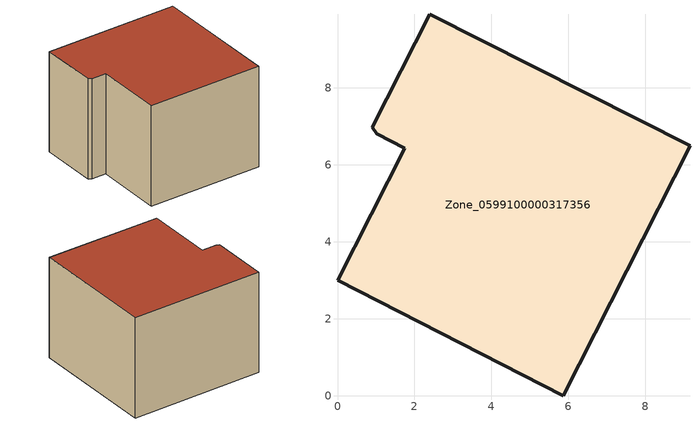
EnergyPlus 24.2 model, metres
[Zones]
Zone_0599100000317356
 floor ground (C_G): 1.75,6.43 1.01,6.8 0.91,6.97 2.39,9.91 9.16,6.49 5.87,0 0,2.99 z0
 wall outside (C_F): 0,2.99 5.87,0 9.16,6.49 2.39,9.91 0.91,6.97 1.01,6.8 1.75,6.43 0,2.99 z0:5.79
 roof outside (C_R): 1.01,6.8 1.75,6.43 0,2.99 5.87,0 9.16,6.49 2.39,9.91 0.91,6.97 z5.79
[BUILDING]
Pand.0599100000317356: North Axis=0; Terrain=City; Loads Convergence Tolerance Value=0.04; Temperature Convergence Tolerance Value=0.4; Solar Distribution=FullExterior; Maximum Number of Warmup Days=25; Minimum Number of Warmup Days=1
[Site:Location]
Rotterdam.The.Hague.AP_ZH_NLD Design_Conditions: Latitude=51.96; Longitude=4.45; Time Zone=1; Elevation=-4.5
[SITE:GROUNDTEMPERATURE:BUILDINGSURFACE]
18, 18, 18, 18, 18, 18, 18, 18, 18, 18, 18, 18
[MATERIAL] Thermal Absorptance=0.9; Solar Absorptance=0.7; Visible Absorptance=0.7
Name | Roughness | Thickness | Conductivity | Density | Specific Heat
G.TI.1975-1991 | MediumSmooth | 0.15 | 0.288461 | 540 | 1210
F.TI.1975-1991 | Rough | 0.3 | 0.230769 | 1920 | 840
R.TI.1975-1991 | MediumRough | 0.2 | 0.153846 | 1500 | 1000
[CONSTRUCTION]
C_G: G.TI.1975-1991
C_F: F.TI.1975-1991
C_R: R.TI.1975-1991
[ZONE]
Zone_0599100000317356: Type=1; Multiplier=1; Ceiling Height=Autocalculate; Volume=Autocalculate; Floor Area=autocalculate; Part of Total Floor Area=Yes
[ZONEINFILTRATION:DESIGNFLOWRATE]
Infil_Zone_0599100000317356: Zone or ZoneList or Space or SpaceList=Zone_0599100000317356; Schedule=AlwaysOn; Design Flow Rate Calculation Method=Flow/Area; Flow Rate per Floor Area=0.003; Constant Term Coefficient=1; Temperature Term Coefficient=0; Velocity Term Coefficient=0; Velocity Squared Term Coefficient=0
[HVACTEMPLATE:ZONE:IDEALLOADSAIRSYSTEM]
Zone_0599100000317356: Maximum Heating Supply Air Temperature=50; Minimum Cooling Supply Air Temperature=13; Maximum Heating Supply Air Humidity Ratio=0.0156; Minimum Cooling Supply Air Humidity Ratio=0.0077; Heating Limit=NoLimit; Cooling Limit=NoLimit; Dehumidification Control Type=ConstantSensibleHeatRatio; Cooling Sensible Heat Ratio=0.7; Dehumidification Setpoint=60; Humidification Control Type=None; Humidification Setpoint=30; Outdoor Air Method=None; Outdoor Air Flow Rate per Person=0.00944; Outdoor Air Flow Rate per Zone Floor Area=0; Outdoor Air Flow Rate per Zone=0; Demand Controlled Ventilation Type=None; Outdoor Air Economizer Type=NoEconomizer; Heat Recovery Type=None; Sensible Heat Recovery Effectiveness=0.7; Latent Heat Recovery Effectiveness=0.65
[ZONECONTROL:THERMOSTAT]
ThermostatControl_Zone_0599100000317356: Zone or ZoneList=Zone_0599100000317356; Control Type Schedule=DualSetpointControlType; Control 1=Thermostat_Zone_0599100000317356; Temperature Difference Between Cutout And Setpoint=0
[THERMOSTATSETPOINT:DUALSETPOINT]
Thermostat_Zone_0599100000317356: Heating Setpoint Temperature Schedule=HeatingSetpoint_Zone_0599100000317356; Cooling Setpoint Temperature Schedule=CoolingSetpoint_Zone_0599100000317356
[SCHEDULE:COMPACT]
HeatingSetpoint_Zone_0599100000317356: Through: 12/31, For: AllDays, Until: 24:00, 21
CoolingSetpoint_Zone_0599100000317356: Through: 12/31, For: AllDays, Until: 24:00, 24
DualSetpointControlType: Through: 12/31, For: AllDays, Until: 24:00, 4
AlwaysOn: Through: 12/31, For: AllDays, Until: 24:00, 1
